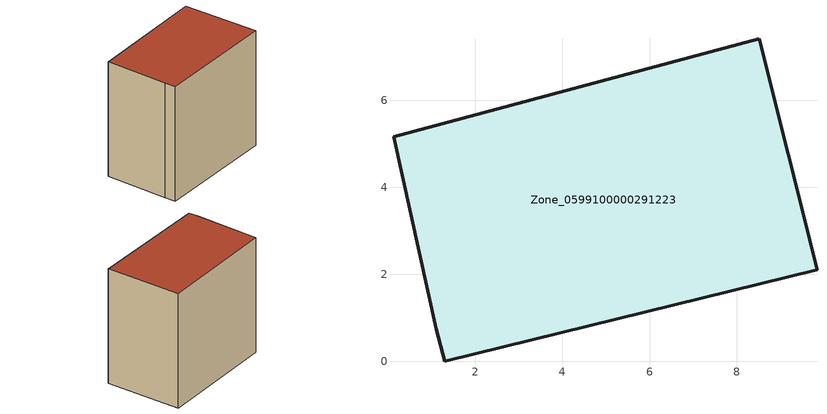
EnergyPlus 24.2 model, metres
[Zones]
Zone_0599100000291223
 floor ground (C_G): 1.29,0 1.1,0.73 0.12,5.16 8.52,7.41 9.85,2.1 z0
 wall outside (C_F): 9.85,2.1 8.52,7.41 0.12,5.16 1.1,0.73 1.29,0 9.85,2.1 z0:8.36
 roof outside (C_R): 1.1,0.73 1.29,0 9.85,2.1 8.52,7.41 0.12,5.16 z8.36
[BUILDING]
Pand.0599100000291223: North Axis=0; Terrain=City; Loads Convergence Tolerance Value=0.04; Temperature Convergence Tolerance Value=0.4; Solar Distribution=FullExterior; Maximum Number of Warmup Days=25; Minimum Number of Warmup Days=1
[Site:Location]
Rotterdam.The.Hague.AP_ZH_NLD Design_Conditions: Latitude=51.96; Longitude=4.45; Time Zone=1; Elevation=-4.5
[SITE:GROUNDTEMPERATURE:BUILDINGSURFACE]
18, 18, 18, 18, 18, 18, 18, 18, 18, 18, 18, 18
[MATERIAL] Thermal Absorptance=0.9; Solar Absorptance=0.7; Visible Absorptance=0.7
Name | Roughness | Thickness | Conductivity | Density | Specific Heat
G.TI.1975-1991 | MediumSmooth | 0.15 | 0.288461 | 540 | 1210
F.TI.1975-1991 | Rough | 0.3 | 0.230769 | 1920 | 840
R.TI.1975-1991 | MediumRough | 0.2 | 0.153846 | 1500 | 1000
[CONSTRUCTION]
C_G: G.TI.1975-1991
C_F: F.TI.1975-1991
C_R: R.TI.1975-1991
[ZONE]
Zone_0599100000291223: Type=1; Multiplier=1; Ceiling Height=Autocalculate; Volume=Autocalculate; Floor Area=autocalculate; Part of Total Floor Area=Yes
[ZONEINFILTRATION:DESIGNFLOWRATE]
Infil_Zone_0599100000291223: Zone or ZoneList or Space or SpaceList=Zone_0599100000291223; Schedule=AlwaysOn; Design Flow Rate Calculation Method=Flow/Area; Flow Rate per Floor Area=0.003; Constant Term Coefficient=1; Temperature Term Coefficient=0; Velocity Term Coefficient=0; Velocity Squared Term Coefficient=0
[HVACTEMPLATE:ZONE:IDEALLOADSAIRSYSTEM]
Zone_0599100000291223: Maximum Heating Supply Air Temperature=50; Minimum Cooling Supply Air Temperature=13; Maximum Heating Supply Air Humidity Ratio=0.0156; Minimum Cooling Supply Air Humidity Ratio=0.0077; Heating Limit=NoLimit; Cooling Limit=NoLimit; Dehumidification Control Type=ConstantSensibleHeatRatio; Cooling Sensible Heat Ratio=0.7; Dehumidification Setpoint=60; Humidification Control Type=None; Humidification Setpoint=30; Outdoor Air Method=None; Outdoor Air Flow Rate per Person=0.00944; Outdoor Air Flow Rate per Zone Floor Area=0; Outdoor Air Flow Rate per Zone=0; Demand Controlled Ventilation Type=None; Outdoor Air Economizer Type=NoEconomizer; Heat Recovery Type=None; Sensible Heat Recovery Effectiveness=0.7; Latent Heat Recovery Effectiveness=0.65
[ZONECONTROL:THERMOSTAT]
ThermostatControl_Zone_0599100000291223: Zone or ZoneList=Zone_0599100000291223; Control Type Schedule=DualSetpointControlType; Control 1=Thermostat_Zone_0599100000291223; Temperature Difference Between Cutout And Setpoint=0
[THERMOSTATSETPOINT:DUALSETPOINT]
Thermostat_Zone_0599100000291223: Heating Setpoint Temperature Schedule=HeatingSetpoint_Zone_0599100000291223; Cooling Setpoint Temperature Schedule=CoolingSetpoint_Zone_0599100000291223
[SCHEDULE:COMPACT]
HeatingSetpoint_Zone_0599100000291223: Through: 12/31, For: AllDays, Until: 24:00, 21
CoolingSetpoint_Zone_0599100000291223: Through: 12/31, For: AllDays, Until: 24:00, 24
DualSetpointControlType: Through: 12/31, For: AllDays, Until: 24:00, 4
AlwaysOn: Through: 12/31, For: AllDays, Until: 24:00, 1
